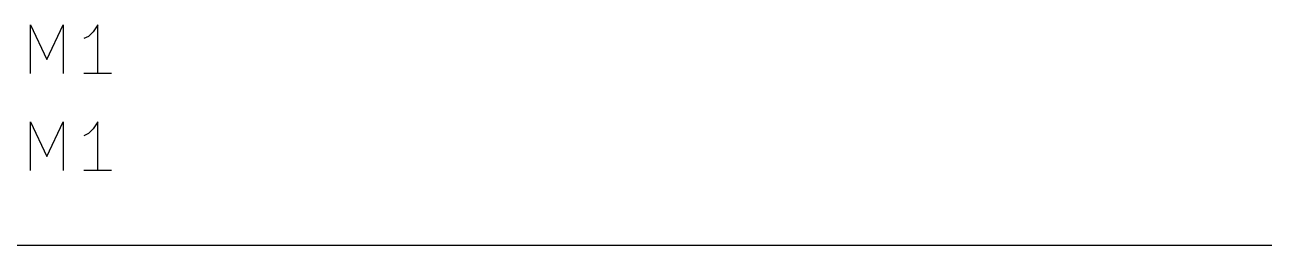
# Model space of a CAD drawing. Header units: millimetres. Extents: x 3 to 237, y -203 to -4.
# Drawn here: x 88.89 to 121.26, y -180.34 to -174.58 of the extents above; entities that cross this region are included whole.
import ezdxf

# ---------------------------------------------------------------- set-up
doc = ezdxf.new("R2010")
doc.units = ezdxf.units.MM
doc.layers.add('GREENSIXTYFIVE', color=129, linetype='CONTINUOUS')
doc.layers.add('RED', color=14, linetype='CONTINUOUS')

msp = doc.modelspace()

# ---------------------------------------------------------------- linework, layer by layer
at = {"layer": 'GREENSIXTYFIVE', "linetype": 'CONTINUOUS'}
for p, q in [((89.0449, -175.8475), (89.0449, -174.5775)), ((89.0449, -174.5775), (89.4683, -175.4847)), ((89.4683, -175.4847), (89.8916, -174.5775)), ((89.8916, -174.5775), (89.8916, -175.8475)), ((90.6778, -174.759), (90.5568, -174.8799)), ((90.7987, -174.5775), (90.6778, -174.759)), ((90.7987, -175.8475), (90.7987, -174.5775)), ((90.5568, -174.8799), (90.4359, -174.9404)), ((91.1616, -175.8475), (90.4359, -175.8475)), ((89.0449, -178.3875), (89.0449, -177.1175)), ((89.0449, -177.1175), (89.4683, -178.0247)), ((89.4683, -178.0247), (89.8916, -177.1175)), ((89.8916, -177.1175), (89.8916, -178.3875)), ((90.6778, -177.299), (90.5568, -177.4199)), ((90.7987, -177.1175), (90.6778, -177.299)), ((90.7987, -178.3875), (90.7987, -177.1175)), ((90.5568, -177.4199), (90.4359, -177.4804)), ((91.1616, -178.3875), (90.4359, -178.3875))]:
    msp.add_line(p, q, dxfattribs=at)
at = {"layer": 'RED', "linetype": 'CONTINUOUS'}
msp.add_line((45.72, -180.34), (193.04, -180.34), dxfattribs=at)

doc.saveas('drawing.dxf')
